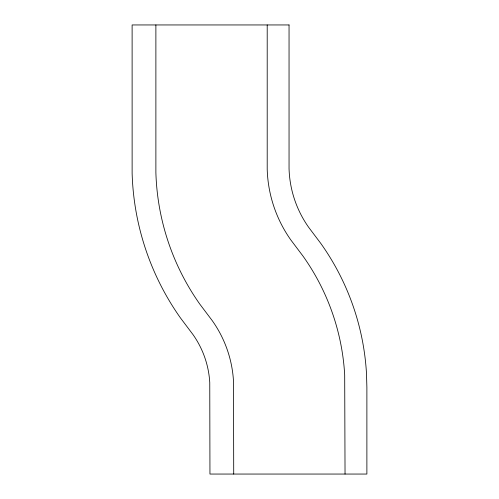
<?xml version="1.0" encoding="UTF-8"?>
<svg xmlns="http://www.w3.org/2000/svg" width="499" height="499" viewBox="0 0 499 499"><rect width="100%" height="100%" fill="white"/><g stroke="black" fill="none" stroke-linecap="round" stroke-linejoin="round"><path stroke-width="0.75" d="M345.04 474.05L344.69 375.048A227.301 227.301 0 0 0 303.024 256.137L290.805 239.913A128.91 128.91 0 0 1 267.208 169.386L267.202 24.95M233.719 474.05L233.501 381.298A115.936 115.936 0 0 0 212.25 320.645L199.874 304.215A240.281 240.281 0 0 1 155.888 172.754L155.881 24.95M289.046 24.95L132.116 24.95L132.129 173.471A264.052 264.052 0 0 0 180.463 317.938L192.87 334.417A92.165 92.165 0 0 1 209.761 382.633L209.954 474.05L366.884 474.05L366.884 387.318L366.503 373.82A249.157 249.157 0 0 0 320.838 243.475L308.65 227.294A107.054 107.054 0 0 1 289.052 168.724L289.046 24.95"/></g></svg>
